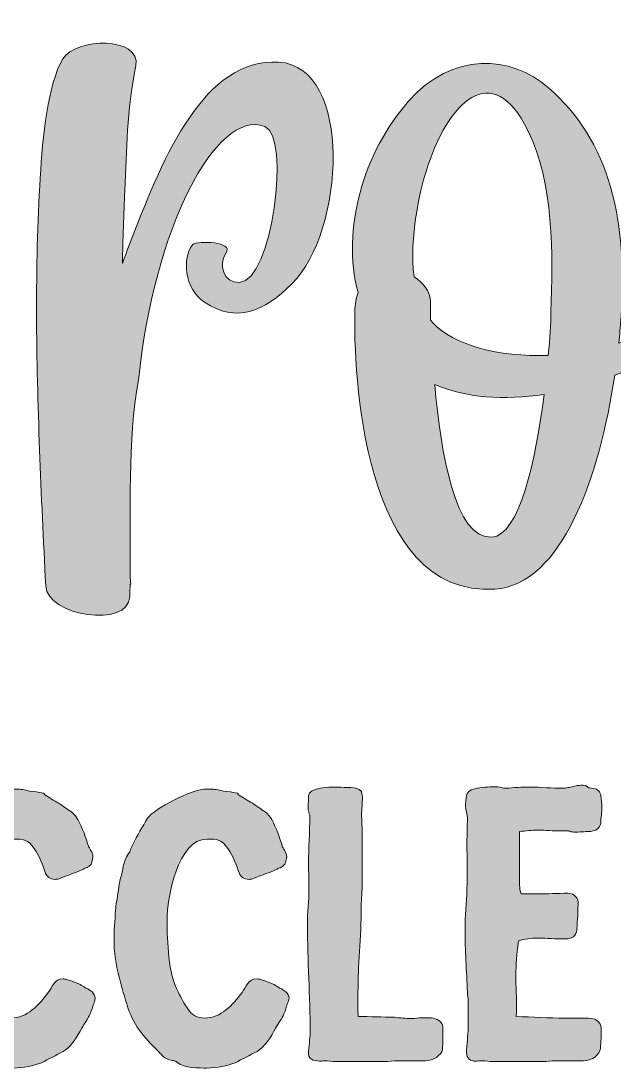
# Model space of a CAD drawing. Header units: inches. Extents: x 129 to 952, y -977 to -102.
# Drawn here: x 365 to 512.5, y -977.1 to -716.4 of the extents above; entities that cross this region are included whole.
import ezdxf

# ---------------------------------------------------------------- set-up
doc = ezdxf.new("R2010")
doc.units = ezdxf.units.IN
doc.header["$MEASUREMENT"] = 0
doc.layers.add('Layer 1', color=7, linetype='Continuous')

# ---------------------------------------------------------------- blocks, each defined once
blk = doc.blocks.new('block 2')
at = {"layer": 'Layer 1', "true_color": 0xffffff}
h = blk.add_hatch(color=7, dxfattribs=at)
h.dxf.hatch_style = 2
edge = h.paths.add_edge_path()
edge.add_spline(control_points=[(566.79, -795.34), (579.93, -800.25), (581.76, -830.08), (582.68, -840.82), (584.39, -861.05), (582.22, -893.05), (602.22, -897.51), (605.3, -898.19), (615.48, -899.11), (617.76, -896.25), (619.7, -893.96), (619.13, -891.11), (616.05, -889.97), (603.93, -885.05), (600.96, -862.99), (600.28, -851.68), (598.79, -824.6), (593.99, -787.91), (573.99, -784.48), (572.5, -784.25), (571.93, -784.37), (571.36, -784.48), (593.76, -732.71), (598.68, -735), (600.96, -733.28), (601.08, -733.4), (601.19, -733.4), (601.3, -733.51), (602.79, -735.34), (604.05, -739.46), (601.42, -745.63), (599.59, -749.97), (608.62, -751.46), (609.87, -746.77), (612.73, -737.74), (611.25, -731.46), (609.07, -729.28), (604.62, -724.83), (597.65, -724.26), (590.91, -727.8), (566.68, -742.2), (549.76, -807.91), (548.96, -810.08), (548.96, -798.31), (549.76, -770.08), (550.45, -758.31), (550.45, -758.2), (550.45, -757.4), (550.56, -756.14), (550.56, -756.14), (550.68, -756.14), (550.68, -756.14), (550.68, -755.91), (550.68, -755.68), (550.68, -755.57), (594.91, -685.17), (598.56, -621.86), (580.51, -611.57), (570.9, -606.09), (560.85, -613.63), (558.34, -616.15), (548.74, -625.4), (545.08, -641.97), (541.88, -654.43), (536.28, -677.06), (533.42, -700.49), (531.48, -723.91), (531.36, -724.6), (531.36, -725.28), (531.25, -726.08), (531.14, -728.03), (531.02, -730.08), (530.91, -732.03), (530.34, -738.66), (529.88, -745.17), (529.54, -751.68), (528.79, -764.22), (528.38, -776.74), (528.26, -789.25), (524.22, -792.49), (519.08, -794.91), (513.75, -796.6), (513.87, -795.57), (513.98, -794.54), (513.98, -793.63), (516.49, -765.4), (511.24, -746.2), (496.27, -733.06), (486.9, -724.83), (472.27, -724.03), (461.41, -736.37), (450.21, -749.17), (444.61, -768.25), (448.84, -784.03), (448.38, -785.28), (448.04, -786.88), (448.04, -788.71), (447.7, -803.23), (449.75, -860.02), (482.89, -857.85), (499.58, -856.82), (508.95, -829.85), (512.72, -804.6), (518.85, -802.2), (524.04, -799.43), (528.22, -796.13), (528.2, -817.92), (529.11, -839.68), (531.02, -861.39), (531.71, -868.94), (546.79, -868.25), (547.36, -861.51), (548.28, -855.91), (553.88, -832.59), (555.94, -826.08), (559.02, -816.48), (562.11, -807.8), (565.08, -799.91), (565.65, -798.2), (566.79, -795.68), (566.79, -795.34)], knot_values=[0, 0, 0, 0, 1, 1, 1, 2, 2, 2, 3, 3, 3, 4, 4, 4, 5, 5, 5, 6, 6, 6, 7, 7, 7, 8, 8, 8, 9, 9, 9, 10, 10, 10, 11, 11, 11, 12, 12, 12, 13, 13, 13, 14, 14, 14, 15, 15, 15, 16, 16, 16, 17, 17, 17, 18, 18, 18, 19, 19, 19, 20, 20, 20, 21, 21, 21, 22, 22, 22, 23, 23, 23, 24, 24, 24, 25, 25, 25, 26, 26, 26, 27, 27, 27, 28, 28, 28, 29, 29, 29, 30, 30, 30, 31, 31, 31, 32, 32, 32, 33, 33, 33, 34, 34, 34, 35, 35, 35, 36, 36, 36, 37, 37, 37, 38, 38, 38, 39, 39, 39, 40, 40, 40, 40], degree=3, periodic=1)
edge = h.paths.add_edge_path()
edge.add_spline(control_points=[(552.16, -730.77), (552.28, -729.17), (552.39, -727.57), (552.51, -725.86), (554.34, -700.94), (557.31, -675.8), (563.82, -652.14), (565.88, -644.6), (568.39, -637.17), (571.59, -629.97), (572.62, -627.69), (575.7, -620.6), (577.42, -620.37), (578.9, -620.15), (582.45, -629.86), (582.91, -632.6), (585.53, -647.92), (580.39, -665.86), (576.28, -680.49), (570.45, -701.51), (561.65, -720.83), (551.59, -739.69), (551.71, -736.71), (551.94, -733.74), (552.16, -730.77)], knot_values=[0, 0, 0, 0, 1, 1, 1, 2, 2, 2, 3, 3, 3, 4, 4, 4, 5, 5, 5, 6, 6, 6, 7, 7, 7, 8, 8, 8, 8], degree=3, periodic=1)
edge = h.paths.add_edge_path()
edge.add_spline(control_points=[(482.09, -844.94), (473.07, -845.51), (469.41, -824.14), (467.93, -806.88), (475.58, -810.31), (485.18, -810.88), (495.13, -809.4), (493.07, -825.97), (488.95, -844.48), (482.09, -844.94)], knot_values=[0, 0, 0, 0, 1, 1, 1, 2, 2, 2, 3, 3, 3, 3], degree=3, periodic=1)
edge = h.paths.add_edge_path()
edge.add_spline(control_points=[(496.84, -788.94), (496.84, -791.68), (496.61, -795.45), (496.15, -799.68), (483.69, -800.14), (472.5, -797.05), (467.47, -791.57), (467.24, -791.34), (467.13, -791.11), (466.9, -790.88), (466.9, -788.83), (466.9, -787.23), (466.9, -786.31), (466.78, -783.8), (465.18, -781.63), (462.78, -780.14), (461.53, -770.31), (464.27, -758.77), (465.75, -753.86), (471.24, -736.37), (482.21, -725.63), (491.12, -743.69), (497.64, -756.71), (497.3, -774.66), (496.84, -788.94)], knot_values=[0, 0, 0, 0, 1, 1, 1, 2, 2, 2, 3, 3, 3, 4, 4, 4, 5, 5, 5, 6, 6, 6, 7, 7, 7, 8, 8, 8, 8], degree=3, periodic=1)
h = blk.add_hatch(color=7, dxfattribs=at)
h.dxf.hatch_style = 2
edge = h.paths.add_edge_path()
edge.add_spline(control_points=[(429.06, -726.66), (410.55, -725.63), (400.49, -750.08), (392.72, -770.08), (391.8, -772.37), (391, -774.54), (390.21, -776.83), (390.32, -770.77), (390.55, -764.6), (390.78, -758.66), (391.35, -748.14), (391.23, -739.34), (393.52, -727.57), (395, -720.26), (378.55, -720.49), (375.35, -725.86), (371.69, -732.14), (370.32, -745.29), (369.75, -755.46), (369.06, -766.65), (368.83, -778.08), (368.83, -789.28), (368.95, -811.91), (369.98, -834.42), (371.12, -857.05), (371.46, -864.71), (391.8, -867.57), (392.03, -859.79), (392.03, -858.77), (392.15, -857.62), (392.15, -856.6), (392.15, -856.6), (392.26, -856.6), (392.26, -856.6), (392.26, -856.02), (392.15, -855.22), (392.15, -854.54), (392.26, -838.65), (391.46, -821.05), (394.2, -805.85), (397.98, -768.37), (413.4, -738.2), (425.63, -742.66), (432.15, -745.06), (427.46, -781.28), (419.35, -781.51), (415.23, -781.63), (414.09, -777.06), (415.92, -774.31), (418.09, -771.11), (408.95, -771.23), (407.69, -772.03), (405.06, -775.46), (405.52, -783), (410.66, -786.43), (418.43, -791.68), (425.4, -788.83), (432.37, -781.86), (445.52, -768.94), (447.69, -727.68), (429.06, -726.66)], knot_values=[0, 0, 0, 0, 1, 1, 1, 2, 2, 2, 3, 3, 3, 4, 4, 4, 5, 5, 5, 6, 6, 6, 7, 7, 7, 8, 8, 8, 9, 9, 9, 10, 10, 10, 11, 11, 11, 12, 12, 12, 13, 13, 13, 14, 14, 14, 15, 15, 15, 16, 16, 16, 17, 17, 17, 18, 18, 18, 19, 19, 19, 20, 20, 20, 20], degree=3, periodic=1)
h = blk.add_hatch(color=7, dxfattribs=at)
h.dxf.hatch_style = 2
edge = h.paths.add_edge_path()
edge.add_spline(control_points=[(467.15, -964.58), (466.38, -964.58), (465.52, -964.58), (464.76, -964.58), (463.89, -964.58), (462.94, -964.77), (462.17, -964.77), (460.74, -964.77), (459.3, -964.58), (457.87, -964.48), (454.9, -964.39), (451.93, -964.29), (448.87, -964.29), (448.87, -963.43), (448.78, -962.57), (448.78, -961.8), (448.78, -958.55), (448.87, -955.2), (448.97, -952.04), (449.07, -948.5), (449.45, -944.97), (449.54, -941.33), (449.64, -939.8), (449.54, -938.27), (449.64, -936.55), (449.64, -935.3), (449.83, -933.96), (449.83, -932.72), (449.83, -932.72), (449.83, -917.12), (449.83, -917.12), (449.83, -916.17), (449.73, -915.21), (449.73, -914.35), (449.73, -912.72), (449.92, -911.1), (449.92, -909.57), (449.92, -908.51), (449.54, -907.27), (447.06, -907.27), (445.91, -907.27), (444.85, -907.17), (443.71, -907.17), (443.32, -907.17), (441.89, -907.17), (440.55, -907.27), (439.88, -907.37), (439.12, -907.46), (438.54, -907.65), (437.11, -908.04), (436.53, -908.7), (436.53, -909.37), (436.53, -910.33), (436.44, -911.19), (436.44, -912.15), (436.44, -912.44), (436.44, -912.72), (436.44, -912.92), (436.53, -913.11), (436.63, -913.39), (436.63, -913.58), (436.72, -913.77), (436.72, -913.97), (436.82, -914.06), (436.82, -914.25), (436.82, -914.35), (436.82, -914.45), (436.82, -918.37), (436.53, -922.39), (436.53, -926.4), (436.53, -928.41), (436.63, -930.42), (436.63, -932.43), (436.63, -935.49), (436.24, -938.46), (436.24, -941.43), (436.24, -950.32), (436.92, -959.22), (436.92, -968.12), (436.92, -969.93), (436.53, -971.75), (436.53, -973.57), (436.53, -975.29), (438.54, -975.39), (439.78, -975.39), (440.07, -975.29), (440.26, -975.29), (440.45, -975.29), (441.41, -975.29), (442.37, -975.48), (443.23, -975.48), (443.23, -975.48), (455.48, -975.48), (455.48, -975.48), (456.53, -975.48), (457.68, -975.29), (458.63, -975.29), (458.63, -975.29), (465.62, -975.29), (465.62, -975.29), (467.43, -975.29), (469.64, -973.95), (469.83, -972.52), (470.02, -970.7), (469.92, -968.79), (469.92, -966.97), (469.92, -965.44), (468.29, -964.77), (467.15, -964.58)], knot_values=[0, 0, 0, 0, 1, 1, 1, 2, 2, 2, 3, 3, 3, 4, 4, 4, 5, 5, 5, 6, 6, 6, 7, 7, 7, 8, 8, 8, 9, 9, 9, 10, 10, 10, 11, 11, 11, 12, 12, 12, 13, 13, 13, 14, 14, 14, 15, 15, 15, 16, 16, 16, 17, 17, 17, 18, 18, 18, 19, 19, 19, 20, 20, 20, 21, 21, 21, 22, 22, 22, 23, 23, 23, 24, 24, 24, 25, 25, 25, 26, 26, 26, 27, 27, 27, 28, 28, 28, 29, 29, 29, 30, 30, 30, 31, 31, 31, 32, 32, 32, 33, 33, 33, 34, 34, 34, 35, 35, 35, 36, 36, 36, 36], degree=3, periodic=1)
h = blk.add_hatch(color=7, dxfattribs=at)
h.dxf.hatch_style = 2
edge = h.paths.add_edge_path()
edge.add_spline(control_points=[(489.05, -918.18), (490.58, -918.08), (492.11, -917.89), (493.74, -917.89), (495.56, -917.89), (497.38, -918.08), (499.19, -918.08), (499.86, -918.08), (500.63, -918.08), (501.3, -918.08), (501.39, -918.08), (501.49, -918.18), (501.49, -918.18), (501.59, -918.18), (501.68, -918.18), (501.87, -918.27), (502.06, -918.27), (502.26, -918.27), (502.54, -918.37), (503.88, -918.37), (505.32, -918.27), (506.66, -918.18), (508.67, -917.99), (509.24, -916.84), (509.24, -915.88), (509.24, -914.73), (509.53, -913.49), (509.53, -912.34), (509.53, -911.29), (509.34, -910.33), (509.24, -909.28), (509.14, -908.7), (508.95, -908.32), (508.76, -908.13), (508.09, -907.37), (506.94, -907.37), (506.46, -907.37), (506.18, -907.37), (506.18, -907.37), (505.99, -907.17), (505.99, -907.17), (505.51, -906.79), (505.51, -906.79), (505.51, -906.79), (504.84, -906.7), (504.84, -906.7), (504.74, -906.7), (504.17, -906.7), (503.4, -906.79), (503.02, -906.89), (502.54, -906.98), (502.06, -907.08), (501.59, -907.17), (501.2, -907.27), (500.73, -907.37), (500.25, -907.37), (499.96, -907.46), (499.86, -907.46), (497.09, -907.46), (494.31, -907.17), (491.64, -907.17), (489.63, -907.17), (487.52, -907.27), (485.61, -907.46), (485.42, -907.46), (485.32, -907.46), (485.13, -907.46), (484.65, -907.27), (483.98, -907.08), (482.93, -907.08), (481.4, -907.08), (479.39, -907.27), (477.95, -907.56), (477.67, -907.65), (476.33, -907.84), (475.94, -908.9), (475.85, -908.99), (475.85, -909.28), (475.75, -909.66), (475.75, -909.85), (475.75, -910.14), (475.66, -910.43), (475.66, -911), (475.56, -911.67), (475.56, -911.86), (475.56, -912.92), (476.04, -913.87), (476.04, -914.92), (476.04, -916.93), (475.94, -919.04), (475.94, -921.05), (475.94, -924.87), (476.04, -928.89), (475.94, -932.72), (475.85, -935.97), (475.47, -939.22), (475.47, -942.57), (475.47, -947.84), (475.85, -953), (476.04, -958.26), (476.04, -959.03), (476.23, -959.7), (476.23, -960.46), (476.23, -962.66), (476.23, -964.77), (476.23, -966.97), (476.23, -969.08), (475.85, -971.18), (475.85, -973.38), (475.85, -974.72), (476.81, -975.39), (478.15, -975.39), (478.62, -975.39), (479.1, -975.29), (479.68, -975.29), (480.63, -975.29), (481.59, -975.48), (482.45, -975.48), (482.45, -975.48), (494.89, -975.48), (494.89, -975.48), (495.94, -975.48), (496.9, -975.29), (497.95, -975.29), (500.25, -975.29), (502.64, -975.29), (504.93, -975.29), (507.23, -975.29), (508.95, -973.67), (509.14, -972.23), (509.34, -970.7), (509.34, -968.88), (509.34, -967.26), (509.34, -966.3), (508.67, -964.67), (506.18, -964.67), (506.18, -964.67), (500.34, -964.67), (500.34, -964.67), (496.32, -964.67), (492.21, -964.39), (488.19, -964.29), (488.19, -963.81), (488.29, -963.14), (488.29, -962.57), (488.29, -959.7), (488.1, -956.92), (488.1, -954.05), (488.1, -951.37), (488.38, -948.7), (488.67, -946.02), (488.67, -945.73), (488.77, -945.54), (488.86, -945.44), (490.2, -944.97), (491.83, -944.77), (493.65, -944.77), (495.85, -944.77), (497.95, -944.97), (500.15, -944.97), (503.12, -944.97), (503.21, -943.34), (503.31, -942.48), (503.4, -940.18), (503.6, -937.98), (503.6, -935.68), (503.6, -935.11), (502.83, -933.58), (501.01, -933.58), (498.43, -933.58), (496.04, -933.77), (493.45, -933.77), (493.45, -933.77), (489.44, -933.77), (489.44, -933.77), (489.15, -933.1), (489.05, -932.24), (489.05, -931.57), (489.05, -931.57), (489.05, -918.37), (489.05, -918.37), (489.05, -918.27), (489.05, -918.18), (489.05, -918.18)], knot_values=[0, 0, 0, 0, 1, 1, 1, 2, 2, 2, 3, 3, 3, 4, 4, 4, 5, 5, 5, 6, 6, 6, 7, 7, 7, 8, 8, 8, 9, 9, 9, 10, 10, 10, 11, 11, 11, 12, 12, 12, 13, 13, 13, 14, 14, 14, 15, 15, 15, 16, 16, 16, 17, 17, 17, 18, 18, 18, 19, 19, 19, 20, 20, 20, 21, 21, 21, 22, 22, 22, 23, 23, 23, 24, 24, 24, 25, 25, 25, 26, 26, 26, 27, 27, 27, 28, 28, 28, 29, 29, 29, 30, 30, 30, 31, 31, 31, 32, 32, 32, 33, 33, 33, 34, 34, 34, 35, 35, 35, 36, 36, 36, 37, 37, 37, 38, 38, 38, 39, 39, 39, 40, 40, 40, 41, 41, 41, 42, 42, 42, 43, 43, 43, 44, 44, 44, 45, 45, 45, 46, 46, 46, 47, 47, 47, 48, 48, 48, 49, 49, 49, 50, 50, 50, 51, 51, 51, 52, 52, 52, 53, 53, 53, 54, 54, 54, 55, 55, 55, 56, 56, 56, 57, 57, 57, 58, 58, 58, 59, 59, 59, 60, 60, 60, 61, 61, 61, 61], degree=3, periodic=1)
h = blk.add_hatch(color=7, dxfattribs=at)
h.dxf.hatch_style = 2
edge = h.paths.add_edge_path()
edge.add_spline(control_points=[(381.62, -957.4), (381.24, -957.31), (380.95, -957.12), (380.66, -956.92), (380.28, -956.73), (379.9, -956.35), (379.33, -956.16), (379.23, -956.06), (378.46, -955.78), (377.7, -955.49), (377.32, -955.39), (376.93, -955.2), (376.65, -955.11), (375.98, -954.92), (375.59, -954.92), (375.5, -954.92), (374.35, -954.92), (373.68, -955.39), (373.11, -956.16), (372.63, -956.83), (372.25, -957.59), (371.77, -958.26), (369.37, -961.42), (366.6, -964.67), (362.39, -964.67), (360.57, -964.67), (359.33, -964), (358.28, -962.38), (357.32, -961.04), (356.55, -959.6), (355.89, -958.17), (353.4, -953.67), (353.11, -945.54), (353.11, -940.28), (353.11, -934.73), (355.69, -920.09), (363.06, -920.09), (365.64, -920.09), (366.7, -920.19), (368.23, -922.48), (369.57, -924.3), (370.43, -926.6), (371.1, -928.7), (371.38, -929.28), (372.15, -930.13), (373.49, -930.13), (373.49, -930.13), (373.97, -930.13), (374.64, -929.94), (374.83, -929.85), (375.12, -929.75), (375.4, -929.56), (375.98, -929.37), (376.84, -929.08), (377.7, -928.7), (378.56, -928.41), (379.42, -928.03), (380.09, -927.74), (380.38, -927.65), (380.66, -927.46), (380.85, -927.36), (381.24, -927.27), (381.43, -927.17), (381.53, -927.07), (382, -926.88), (382.29, -926.5), (382.39, -926.31), (382.58, -926.02), (382.58, -925.83), (382.67, -925.54), (382.77, -925.16), (382.86, -924.68), (382.86, -924.59), (382.86, -923.82), (382.58, -923.25), (382.29, -922.86), (382.2, -922.67), (382.1, -922.48), (382, -922.29), (381.91, -922.2), (381.91, -922.2), (381.81, -922.1), (381.14, -919.71), (380.28, -917.41), (379.13, -915.21), (378.75, -914.64), (378.18, -913.87), (377.51, -913.3), (376.45, -912.63), (375.4, -911.86), (374.25, -911.1), (373.2, -910.52), (371.96, -909.76), (370.9, -909.09), (370.9, -909.09), (370.62, -908.7), (370.62, -908.7), (370.62, -908.7), (370.05, -908.61), (370.05, -908.61), (369.57, -908.51), (368.32, -908.23), (367.08, -908.13), (366.41, -908.04), (365.93, -907.84), (365.36, -907.75), (365.07, -907.75), (364.88, -907.75), (364.69, -907.65), (364.3, -907.65), (364.11, -907.65), (363.92, -907.65), (363.92, -907.65), (362.97, -907.65), (362.97, -907.65), (359.23, -907.65), (349.86, -912.53), (348.23, -914.92), (346.99, -917.03), (345.65, -919.23), (344.6, -921.43), (344.41, -921.91), (344.21, -922.2), (344.02, -922.67), (343.93, -923.15), (343.73, -923.44), (343.54, -923.73), (342.78, -924.78), (342.4, -925.93), (342.2, -926.88), (342.01, -927.84), (341.92, -928.89), (341.53, -929.85), (340.96, -931.76), (340.96, -933.87), (340.48, -935.78), (340.39, -936.36), (340.39, -937.12), (340.29, -937.79), (340.1, -940.37), (339.91, -942.96), (339.91, -945.54), (339.91, -950.8), (341.53, -956.16), (343.06, -961.13), (344.69, -966.49), (346.99, -968.98), (351.1, -973.19), (351.29, -973.38), (351.39, -973.48), (351.58, -973.57), (351.77, -973.76), (351.87, -973.95), (352.15, -974.24), (352.63, -974.62), (353.4, -975.01), (354.45, -975.2), (354.74, -975.29), (355.02, -975.39), (355.21, -975.39), (355.41, -975.48), (355.5, -975.68), (355.79, -975.77), (357.13, -977.11), (361.24, -977.11), (362.97, -977.11), (365.74, -977.11), (367.94, -976.54), (370.05, -975.77), (371.86, -974.91), (373.68, -973.86), (375.5, -973), (377.41, -971.94), (379.13, -969.08), (380.09, -967.16), (380.76, -966.01), (381.62, -964.86), (382.2, -963.62), (382.58, -962.76), (382.77, -961.9), (383.06, -961.04), (383.15, -960.94), (383.25, -960.75), (383.25, -960.56), (383.34, -960.27), (383.44, -959.99), (383.44, -959.7), (383.44, -959.12), (383.06, -958.55), (382.67, -958.17), (382.39, -957.88), (382, -957.69), (381.62, -957.4)], knot_values=[0, 0, 0, 0, 1, 1, 1, 2, 2, 2, 3, 3, 3, 4, 4, 4, 5, 5, 5, 6, 6, 6, 7, 7, 7, 8, 8, 8, 9, 9, 9, 10, 10, 10, 11, 11, 11, 12, 12, 12, 13, 13, 13, 14, 14, 14, 15, 15, 15, 16, 16, 16, 17, 17, 17, 18, 18, 18, 19, 19, 19, 20, 20, 20, 21, 21, 21, 22, 22, 22, 23, 23, 23, 24, 24, 24, 25, 25, 25, 26, 26, 26, 27, 27, 27, 28, 28, 28, 29, 29, 29, 30, 30, 30, 31, 31, 31, 32, 32, 32, 33, 33, 33, 34, 34, 34, 35, 35, 35, 36, 36, 36, 37, 37, 37, 38, 38, 38, 39, 39, 39, 40, 40, 40, 41, 41, 41, 42, 42, 42, 43, 43, 43, 44, 44, 44, 45, 45, 45, 46, 46, 46, 47, 47, 47, 48, 48, 48, 49, 49, 49, 50, 50, 50, 51, 51, 51, 52, 52, 52, 53, 53, 53, 54, 54, 54, 55, 55, 55, 56, 56, 56, 57, 57, 57, 58, 58, 58, 59, 59, 59, 60, 60, 60, 61, 61, 61, 62, 62, 62, 63, 63, 63, 64, 64, 64, 64], degree=3, periodic=1)
h = blk.add_hatch(color=7, dxfattribs=at)
h.dxf.hatch_style = 2
edge = h.paths.add_edge_path()
edge.add_spline(control_points=[(429.84, -957.4), (429.46, -957.31), (429.17, -957.12), (428.88, -956.92), (428.5, -956.73), (428.11, -956.35), (427.54, -956.16), (427.45, -956.06), (426.68, -955.78), (425.91, -955.49), (425.53, -955.39), (425.15, -955.2), (424.86, -955.11), (424.19, -954.92), (423.81, -954.92), (423.71, -954.92), (422.57, -954.92), (421.9, -955.39), (421.32, -956.16), (420.84, -956.83), (420.46, -957.59), (419.98, -958.26), (417.59, -961.42), (414.82, -964.67), (410.61, -964.67), (408.79, -964.67), (407.55, -964), (406.49, -962.38), (405.54, -961.04), (404.77, -959.6), (404.1, -958.17), (401.61, -953.67), (401.33, -945.54), (401.33, -940.28), (401.33, -934.73), (403.91, -920.09), (411.28, -920.09), (413.86, -920.09), (414.91, -920.19), (416.44, -922.48), (417.78, -924.3), (418.64, -926.6), (419.31, -928.7), (419.6, -929.28), (420.37, -930.13), (421.71, -930.13), (421.71, -930.13), (422.18, -930.13), (422.85, -929.94), (423.04, -929.85), (423.33, -929.75), (423.62, -929.56), (424.19, -929.37), (425.05, -929.08), (425.91, -928.7), (426.78, -928.41), (427.64, -928.03), (428.31, -927.74), (428.59, -927.65), (428.88, -927.46), (429.07, -927.36), (429.46, -927.27), (429.65, -927.17), (429.74, -927.07), (430.22, -926.88), (430.51, -926.5), (430.6, -926.31), (430.79, -926.02), (430.79, -925.83), (430.89, -925.54), (430.99, -925.16), (431.08, -924.68), (431.08, -924.59), (431.08, -923.82), (430.79, -923.25), (430.51, -922.86), (430.41, -922.67), (430.31, -922.48), (430.22, -922.29), (430.12, -922.2), (430.12, -922.2), (430.03, -922.1), (429.36, -919.71), (428.5, -917.41), (427.35, -915.21), (426.97, -914.64), (426.39, -913.87), (425.72, -913.3), (424.67, -912.63), (423.62, -911.86), (422.47, -911.1), (421.42, -910.52), (420.17, -909.76), (419.12, -909.09), (419.12, -909.09), (418.83, -908.7), (418.83, -908.7), (418.83, -908.7), (418.26, -908.61), (418.26, -908.61), (417.78, -908.51), (416.54, -908.23), (415.3, -908.13), (414.63, -908.04), (414.15, -907.84), (413.57, -907.75), (413.29, -907.75), (413.1, -907.75), (412.9, -907.65), (412.52, -907.65), (412.33, -907.65), (412.14, -907.65), (412.14, -907.65), (411.18, -907.65), (411.18, -907.65), (407.45, -907.65), (398.07, -912.53), (396.45, -914.92), (395.2, -917.03), (393.86, -919.23), (392.81, -921.43), (392.62, -921.91), (392.43, -922.2), (392.24, -922.67), (392.14, -923.15), (391.95, -923.44), (391.76, -923.73), (390.99, -924.78), (390.61, -925.93), (390.42, -926.88), (390.23, -927.84), (390.13, -928.89), (389.75, -929.85), (389.18, -931.76), (389.18, -933.87), (388.7, -935.78), (388.6, -936.36), (388.6, -937.12), (388.51, -937.79), (388.31, -940.37), (388.12, -942.96), (388.12, -945.54), (388.12, -950.8), (389.75, -956.16), (391.28, -961.13), (392.91, -966.49), (395.2, -968.98), (399.32, -973.19), (399.51, -973.38), (399.6, -973.48), (399.8, -973.57), (399.99, -973.76), (400.08, -973.95), (400.37, -974.24), (400.85, -974.62), (401.61, -975.01), (402.67, -975.2), (402.95, -975.29), (403.24, -975.39), (403.43, -975.39), (403.62, -975.48), (403.72, -975.68), (404.01, -975.77), (405.35, -977.11), (409.46, -977.11), (411.18, -977.11), (413.95, -977.11), (416.16, -976.54), (418.26, -975.77), (420.08, -974.91), (421.9, -973.86), (423.71, -973), (425.63, -971.94), (427.35, -969.08), (428.31, -967.16), (428.98, -966.01), (429.84, -964.86), (430.41, -963.62), (430.79, -962.76), (430.99, -961.9), (431.27, -961.04), (431.37, -960.94), (431.46, -960.75), (431.46, -960.56), (431.56, -960.27), (431.66, -959.99), (431.66, -959.7), (431.66, -959.12), (431.27, -958.55), (430.89, -958.17), (430.6, -957.88), (430.22, -957.69), (429.84, -957.4)], knot_values=[0, 0, 0, 0, 1, 1, 1, 2, 2, 2, 3, 3, 3, 4, 4, 4, 5, 5, 5, 6, 6, 6, 7, 7, 7, 8, 8, 8, 9, 9, 9, 10, 10, 10, 11, 11, 11, 12, 12, 12, 13, 13, 13, 14, 14, 14, 15, 15, 15, 16, 16, 16, 17, 17, 17, 18, 18, 18, 19, 19, 19, 20, 20, 20, 21, 21, 21, 22, 22, 22, 23, 23, 23, 24, 24, 24, 25, 25, 25, 26, 26, 26, 27, 27, 27, 28, 28, 28, 29, 29, 29, 30, 30, 30, 31, 31, 31, 32, 32, 32, 33, 33, 33, 34, 34, 34, 35, 35, 35, 36, 36, 36, 37, 37, 37, 38, 38, 38, 39, 39, 39, 40, 40, 40, 41, 41, 41, 42, 42, 42, 43, 43, 43, 44, 44, 44, 45, 45, 45, 46, 46, 46, 47, 47, 47, 48, 48, 48, 49, 49, 49, 50, 50, 50, 51, 51, 51, 52, 52, 52, 53, 53, 53, 54, 54, 54, 55, 55, 55, 56, 56, 56, 57, 57, 57, 58, 58, 58, 59, 59, 59, 60, 60, 60, 61, 61, 61, 62, 62, 62, 63, 63, 63, 64, 64, 64, 64], degree=3, periodic=1)
at = {"layer": 'Layer 1', "lineweight": 0}
for points, knots in [([(566.79, -795.34), (579.93, -800.25), (581.76, -830.08), (582.68, -840.82), (584.39, -861.05), (582.22, -893.05), (602.22, -897.51), (605.3, -898.19), (615.48, -899.11), (617.76, -896.25), (619.7, -893.96), (619.13, -891.11), (616.05, -889.97), (603.93, -885.05), (600.96, -862.99), (600.28, -851.68), (598.79, -824.6), (593.99, -787.91), (573.99, -784.48), (572.5, -784.25), (571.93, -784.37), (571.36, -784.48), (593.76, -732.71), (598.68, -735), (600.96, -733.28), (601.08, -733.4), (601.19, -733.4), (601.3, -733.51), (602.79, -735.34), (604.05, -739.46), (601.42, -745.63), (599.59, -749.97), (608.62, -751.46), (609.87, -746.77), (612.73, -737.74), (611.25, -731.46), (609.07, -729.28), (604.62, -724.83), (597.65, -724.26), (590.91, -727.8), (566.68, -742.2), (549.76, -807.91), (548.96, -810.08), (548.96, -798.31), (549.76, -770.08), (550.45, -758.31), (550.45, -758.2), (550.45, -757.4), (550.56, -756.14), (550.56, -756.14), (550.68, -756.14), (550.68, -756.14), (550.68, -755.91), (550.68, -755.68), (550.68, -755.57), (594.91, -685.17), (598.56, -621.86), (580.51, -611.57), (570.9, -606.09), (560.85, -613.63), (558.34, -616.15), (548.74, -625.4), (545.08, -641.97), (541.88, -654.43), (536.28, -677.06), (533.42, -700.49), (531.48, -723.91), (531.36, -724.6), (531.36, -725.28), (531.25, -726.08), (531.14, -728.03), (531.02, -730.08), (530.91, -732.03), (530.34, -738.66), (529.88, -745.17), (529.54, -751.68), (528.79, -764.22), (528.38, -776.74), (528.26, -789.25), (524.22, -792.49), (519.08, -794.91), (513.75, -796.6), (513.87, -795.57), (513.98, -794.54), (513.98, -793.63), (516.49, -765.4), (511.24, -746.2), (496.27, -733.06), (486.9, -724.83), (472.27, -724.03), (461.41, -736.37), (450.21, -749.17), (444.61, -768.25), (448.84, -784.03), (448.38, -785.28), (448.04, -786.88), (448.04, -788.71), (447.7, -803.23), (449.75, -860.02), (482.89, -857.85), (499.58, -856.82), (508.95, -829.85), (512.72, -804.6), (518.85, -802.2), (524.04, -799.43), (528.22, -796.13), (528.2, -817.92), (529.11, -839.68), (531.02, -861.39), (531.71, -868.94), (546.79, -868.25), (547.36, -861.51), (548.28, -855.91), (553.88, -832.59), (555.94, -826.08), (559.02, -816.48), (562.11, -807.8), (565.08, -799.91), (565.65, -798.2), (566.79, -795.68), (566.79, -795.34)], [0, 0, 0, 0, 1, 1, 1, 2, 2, 2, 3, 3, 3, 4, 4, 4, 5, 5, 5, 6, 6, 6, 7, 7, 7, 8, 8, 8, 9, 9, 9, 10, 10, 10, 11, 11, 11, 12, 12, 12, 13, 13, 13, 14, 14, 14, 15, 15, 15, 16, 16, 16, 17, 17, 17, 18, 18, 18, 19, 19, 19, 20, 20, 20, 21, 21, 21, 22, 22, 22, 23, 23, 23, 24, 24, 24, 25, 25, 25, 26, 26, 26, 27, 27, 27, 28, 28, 28, 29, 29, 29, 30, 30, 30, 31, 31, 31, 32, 32, 32, 33, 33, 33, 34, 34, 34, 35, 35, 35, 36, 36, 36, 37, 37, 37, 38, 38, 38, 39, 39, 39, 40, 40, 40, 40]), ([(429.06, -726.66), (410.55, -725.63), (400.49, -750.08), (392.72, -770.08), (391.8, -772.37), (391, -774.54), (390.21, -776.83), (390.32, -770.77), (390.55, -764.6), (390.78, -758.66), (391.35, -748.14), (391.23, -739.34), (393.52, -727.57), (395, -720.26), (378.55, -720.49), (375.35, -725.86), (371.69, -732.14), (370.32, -745.29), (369.75, -755.46), (369.06, -766.65), (368.83, -778.08), (368.83, -789.28), (368.95, -811.91), (369.98, -834.42), (371.12, -857.05), (371.46, -864.71), (391.8, -867.57), (392.03, -859.79), (392.03, -858.77), (392.15, -857.62), (392.15, -856.6), (392.15, -856.6), (392.26, -856.6), (392.26, -856.6), (392.26, -856.02), (392.15, -855.22), (392.15, -854.54), (392.26, -838.65), (391.46, -821.05), (394.2, -805.85), (397.98, -768.37), (413.4, -738.2), (425.63, -742.66), (432.15, -745.06), (427.46, -781.28), (419.35, -781.51), (415.23, -781.63), (414.09, -777.06), (415.92, -774.31), (418.09, -771.11), (408.95, -771.23), (407.69, -772.03), (405.06, -775.46), (405.52, -783), (410.66, -786.43), (418.43, -791.68), (425.4, -788.83), (432.37, -781.86), (445.52, -768.94), (447.69, -727.68), (429.06, -726.66)], [0, 0, 0, 0, 1, 1, 1, 2, 2, 2, 3, 3, 3, 4, 4, 4, 5, 5, 5, 6, 6, 6, 7, 7, 7, 8, 8, 8, 9, 9, 9, 10, 10, 10, 11, 11, 11, 12, 12, 12, 13, 13, 13, 14, 14, 14, 15, 15, 15, 16, 16, 16, 17, 17, 17, 18, 18, 18, 19, 19, 19, 20, 20, 20, 20]), ([(496.84, -788.94), (496.84, -791.68), (496.61, -795.45), (496.15, -799.68), (483.69, -800.14), (472.5, -797.05), (467.47, -791.57), (467.24, -791.34), (467.13, -791.11), (466.9, -790.88), (466.9, -788.83), (466.9, -787.23), (466.9, -786.31), (466.78, -783.8), (465.18, -781.63), (462.78, -780.14), (461.53, -770.31), (464.27, -758.77), (465.75, -753.86), (471.24, -736.37), (482.21, -725.63), (491.12, -743.69), (497.64, -756.71), (497.3, -774.66), (496.84, -788.94)], [0, 0, 0, 0, 1, 1, 1, 2, 2, 2, 3, 3, 3, 4, 4, 4, 5, 5, 5, 6, 6, 6, 7, 7, 7, 8, 8, 8, 8]), ([(482.09, -844.94), (473.07, -845.51), (469.41, -824.14), (467.93, -806.88), (475.58, -810.31), (485.18, -810.88), (495.13, -809.4), (493.07, -825.97), (488.95, -844.48), (482.09, -844.94)], [0, 0, 0, 0, 1, 1, 1, 2, 2, 2, 3, 3, 3, 3]), ([(467.15, -964.58), (466.38, -964.58), (465.52, -964.58), (464.76, -964.58), (463.89, -964.58), (462.94, -964.77), (462.17, -964.77), (460.74, -964.77), (459.3, -964.58), (457.87, -964.48), (454.9, -964.39), (451.93, -964.29), (448.87, -964.29), (448.87, -963.43), (448.78, -962.57), (448.78, -961.8), (448.78, -958.55), (448.87, -955.2), (448.97, -952.04), (449.07, -948.5), (449.45, -944.97), (449.54, -941.33), (449.64, -939.8), (449.54, -938.27), (449.64, -936.55), (449.64, -935.3), (449.83, -933.96), (449.83, -932.72), (449.83, -932.72), (449.83, -917.12), (449.83, -917.12), (449.83, -916.17), (449.73, -915.21), (449.73, -914.35), (449.73, -912.72), (449.92, -911.1), (449.92, -909.57), (449.92, -908.51), (449.54, -907.27), (447.06, -907.27), (445.91, -907.27), (444.85, -907.17), (443.71, -907.17), (443.32, -907.17), (441.89, -907.17), (440.55, -907.27), (439.88, -907.37), (439.12, -907.46), (438.54, -907.65), (437.11, -908.04), (436.53, -908.7), (436.53, -909.37), (436.53, -910.33), (436.44, -911.19), (436.44, -912.15), (436.44, -912.44), (436.44, -912.72), (436.44, -912.92), (436.53, -913.11), (436.63, -913.39), (436.63, -913.58), (436.72, -913.77), (436.72, -913.97), (436.82, -914.06), (436.82, -914.25), (436.82, -914.35), (436.82, -914.45), (436.82, -918.37), (436.53, -922.39), (436.53, -926.4), (436.53, -928.41), (436.63, -930.42), (436.63, -932.43), (436.63, -935.49), (436.24, -938.46), (436.24, -941.43), (436.24, -950.32), (436.92, -959.22), (436.92, -968.12), (436.92, -969.93), (436.53, -971.75), (436.53, -973.57), (436.53, -975.29), (438.54, -975.39), (439.78, -975.39), (440.07, -975.29), (440.26, -975.29), (440.45, -975.29), (441.41, -975.29), (442.37, -975.48), (443.23, -975.48), (443.23, -975.48), (455.48, -975.48), (455.48, -975.48), (456.53, -975.48), (457.68, -975.29), (458.63, -975.29), (458.63, -975.29), (465.62, -975.29), (465.62, -975.29), (467.43, -975.29), (469.64, -973.95), (469.83, -972.52), (470.02, -970.7), (469.92, -968.79), (469.92, -966.97), (469.92, -965.44), (468.29, -964.77), (467.15, -964.58)], [0, 0, 0, 0, 1, 1, 1, 2, 2, 2, 3, 3, 3, 4, 4, 4, 5, 5, 5, 6, 6, 6, 7, 7, 7, 8, 8, 8, 9, 9, 9, 10, 10, 10, 11, 11, 11, 12, 12, 12, 13, 13, 13, 14, 14, 14, 15, 15, 15, 16, 16, 16, 17, 17, 17, 18, 18, 18, 19, 19, 19, 20, 20, 20, 21, 21, 21, 22, 22, 22, 23, 23, 23, 24, 24, 24, 25, 25, 25, 26, 26, 26, 27, 27, 27, 28, 28, 28, 29, 29, 29, 30, 30, 30, 31, 31, 31, 32, 32, 32, 33, 33, 33, 34, 34, 34, 35, 35, 35, 36, 36, 36, 36]), ([(489.05, -918.18), (490.58, -918.08), (492.11, -917.89), (493.74, -917.89), (495.56, -917.89), (497.38, -918.08), (499.19, -918.08), (499.86, -918.08), (500.63, -918.08), (501.3, -918.08), (501.39, -918.08), (501.49, -918.18), (501.49, -918.18), (501.59, -918.18), (501.68, -918.18), (501.87, -918.27), (502.06, -918.27), (502.26, -918.27), (502.54, -918.37), (503.88, -918.37), (505.32, -918.27), (506.66, -918.18), (508.67, -917.99), (509.24, -916.84), (509.24, -915.88), (509.24, -914.73), (509.53, -913.49), (509.53, -912.34), (509.53, -911.29), (509.34, -910.33), (509.24, -909.28), (509.14, -908.7), (508.95, -908.32), (508.76, -908.13), (508.09, -907.37), (506.94, -907.37), (506.46, -907.37), (506.18, -907.37), (506.18, -907.37), (505.99, -907.17), (505.99, -907.17), (505.51, -906.79), (505.51, -906.79), (505.51, -906.79), (504.84, -906.7), (504.84, -906.7), (504.74, -906.7), (504.17, -906.7), (503.4, -906.79), (503.02, -906.89), (502.54, -906.98), (502.06, -907.08), (501.59, -907.17), (501.2, -907.27), (500.73, -907.37), (500.25, -907.37), (499.96, -907.46), (499.86, -907.46), (497.09, -907.46), (494.31, -907.17), (491.64, -907.17), (489.63, -907.17), (487.52, -907.27), (485.61, -907.46), (485.42, -907.46), (485.32, -907.46), (485.13, -907.46), (484.65, -907.27), (483.98, -907.08), (482.93, -907.08), (481.4, -907.08), (479.39, -907.27), (477.95, -907.56), (477.67, -907.65), (476.33, -907.84), (475.94, -908.9), (475.85, -908.99), (475.85, -909.28), (475.75, -909.66), (475.75, -909.85), (475.75, -910.14), (475.66, -910.43), (475.66, -911), (475.56, -911.67), (475.56, -911.86), (475.56, -912.92), (476.04, -913.87), (476.04, -914.92), (476.04, -916.93), (475.94, -919.04), (475.94, -921.05), (475.94, -924.87), (476.04, -928.89), (475.94, -932.72), (475.85, -935.97), (475.47, -939.22), (475.47, -942.57), (475.47, -947.84), (475.85, -953), (476.04, -958.26), (476.04, -959.03), (476.23, -959.7), (476.23, -960.46), (476.23, -962.66), (476.23, -964.77), (476.23, -966.97), (476.23, -969.08), (475.85, -971.18), (475.85, -973.38), (475.85, -974.72), (476.81, -975.39), (478.15, -975.39), (478.62, -975.39), (479.1, -975.29), (479.68, -975.29), (480.63, -975.29), (481.59, -975.48), (482.45, -975.48), (482.45, -975.48), (494.89, -975.48), (494.89, -975.48), (495.94, -975.48), (496.9, -975.29), (497.95, -975.29), (500.25, -975.29), (502.64, -975.29), (504.93, -975.29), (507.23, -975.29), (508.95, -973.67), (509.14, -972.23), (509.34, -970.7), (509.34, -968.88), (509.34, -967.26), (509.34, -966.3), (508.67, -964.67), (506.18, -964.67), (506.18, -964.67), (500.34, -964.67), (500.34, -964.67), (496.32, -964.67), (492.21, -964.39), (488.19, -964.29), (488.19, -963.81), (488.29, -963.14), (488.29, -962.57), (488.29, -959.7), (488.1, -956.92), (488.1, -954.05), (488.1, -951.37), (488.38, -948.7), (488.67, -946.02), (488.67, -945.73), (488.77, -945.54), (488.86, -945.44), (490.2, -944.97), (491.83, -944.77), (493.65, -944.77), (495.85, -944.77), (497.95, -944.97), (500.15, -944.97), (503.12, -944.97), (503.21, -943.34), (503.31, -942.48), (503.4, -940.18), (503.6, -937.98), (503.6, -935.68), (503.6, -935.11), (502.83, -933.58), (501.01, -933.58), (498.43, -933.58), (496.04, -933.77), (493.45, -933.77), (493.45, -933.77), (489.44, -933.77), (489.44, -933.77), (489.15, -933.1), (489.05, -932.24), (489.05, -931.57), (489.05, -931.57), (489.05, -918.37), (489.05, -918.37), (489.05, -918.27), (489.05, -918.18), (489.05, -918.18)], [0, 0, 0, 0, 1, 1, 1, 2, 2, 2, 3, 3, 3, 4, 4, 4, 5, 5, 5, 6, 6, 6, 7, 7, 7, 8, 8, 8, 9, 9, 9, 10, 10, 10, 11, 11, 11, 12, 12, 12, 13, 13, 13, 14, 14, 14, 15, 15, 15, 16, 16, 16, 17, 17, 17, 18, 18, 18, 19, 19, 19, 20, 20, 20, 21, 21, 21, 22, 22, 22, 23, 23, 23, 24, 24, 24, 25, 25, 25, 26, 26, 26, 27, 27, 27, 28, 28, 28, 29, 29, 29, 30, 30, 30, 31, 31, 31, 32, 32, 32, 33, 33, 33, 34, 34, 34, 35, 35, 35, 36, 36, 36, 37, 37, 37, 38, 38, 38, 39, 39, 39, 40, 40, 40, 41, 41, 41, 42, 42, 42, 43, 43, 43, 44, 44, 44, 45, 45, 45, 46, 46, 46, 47, 47, 47, 48, 48, 48, 49, 49, 49, 50, 50, 50, 51, 51, 51, 52, 52, 52, 53, 53, 53, 54, 54, 54, 55, 55, 55, 56, 56, 56, 57, 57, 57, 58, 58, 58, 59, 59, 59, 60, 60, 60, 61, 61, 61, 61]), ([(381.62, -957.4), (381.24, -957.31), (380.95, -957.12), (380.66, -956.92), (380.28, -956.73), (379.9, -956.35), (379.33, -956.16), (379.23, -956.06), (378.46, -955.78), (377.7, -955.49), (377.32, -955.39), (376.93, -955.2), (376.65, -955.11), (375.98, -954.92), (375.59, -954.92), (375.5, -954.92), (374.35, -954.92), (373.68, -955.39), (373.11, -956.16), (372.63, -956.83), (372.25, -957.59), (371.77, -958.26), (369.37, -961.42), (366.6, -964.67), (362.39, -964.67), (360.57, -964.67), (359.33, -964), (358.28, -962.38), (357.32, -961.04), (356.55, -959.6), (355.89, -958.17), (353.4, -953.67), (353.11, -945.54), (353.11, -940.28), (353.11, -934.73), (355.69, -920.09), (363.06, -920.09), (365.64, -920.09), (366.7, -920.19), (368.23, -922.48), (369.57, -924.3), (370.43, -926.6), (371.1, -928.7), (371.38, -929.28), (372.15, -930.13), (373.49, -930.13), (373.49, -930.13), (373.97, -930.13), (374.64, -929.94), (374.83, -929.85), (375.12, -929.75), (375.4, -929.56), (375.98, -929.37), (376.84, -929.08), (377.7, -928.7), (378.56, -928.41), (379.42, -928.03), (380.09, -927.74), (380.38, -927.65), (380.66, -927.46), (380.85, -927.36), (381.24, -927.27), (381.43, -927.17), (381.53, -927.07), (382, -926.88), (382.29, -926.5), (382.39, -926.31), (382.58, -926.02), (382.58, -925.83), (382.67, -925.54), (382.77, -925.16), (382.86, -924.68), (382.86, -924.59), (382.86, -923.82), (382.58, -923.25), (382.29, -922.86), (382.2, -922.67), (382.1, -922.48), (382, -922.29), (381.91, -922.2), (381.91, -922.2), (381.81, -922.1), (381.14, -919.71), (380.28, -917.41), (379.13, -915.21), (378.75, -914.64), (378.18, -913.87), (377.51, -913.3), (376.45, -912.63), (375.4, -911.86), (374.25, -911.1), (373.2, -910.52), (371.96, -909.76), (370.9, -909.09), (370.9, -909.09), (370.62, -908.7), (370.62, -908.7), (370.62, -908.7), (370.05, -908.61), (370.05, -908.61), (369.57, -908.51), (368.32, -908.23), (367.08, -908.13), (366.41, -908.04), (365.93, -907.84), (365.36, -907.75), (365.07, -907.75), (364.88, -907.75), (364.69, -907.65), (364.3, -907.65), (364.11, -907.65), (363.92, -907.65), (363.92, -907.65), (362.97, -907.65), (362.97, -907.65), (359.23, -907.65), (349.86, -912.53), (348.23, -914.92), (346.99, -917.03), (345.65, -919.23), (344.6, -921.43), (344.41, -921.91), (344.21, -922.2), (344.02, -922.67), (343.93, -923.15), (343.73, -923.44), (343.54, -923.73), (342.78, -924.78), (342.4, -925.93), (342.2, -926.88), (342.01, -927.84), (341.92, -928.89), (341.53, -929.85), (340.96, -931.76), (340.96, -933.87), (340.48, -935.78), (340.39, -936.36), (340.39, -937.12), (340.29, -937.79), (340.1, -940.37), (339.91, -942.96), (339.91, -945.54), (339.91, -950.8), (341.53, -956.16), (343.06, -961.13), (344.69, -966.49), (346.99, -968.98), (351.1, -973.19), (351.29, -973.38), (351.39, -973.48), (351.58, -973.57), (351.77, -973.76), (351.87, -973.95), (352.15, -974.24), (352.63, -974.62), (353.4, -975.01), (354.45, -975.2), (354.74, -975.29), (355.02, -975.39), (355.21, -975.39), (355.41, -975.48), (355.5, -975.68), (355.79, -975.77), (357.13, -977.11), (361.24, -977.11), (362.97, -977.11), (365.74, -977.11), (367.94, -976.54), (370.05, -975.77), (371.86, -974.91), (373.68, -973.86), (375.5, -973), (377.41, -971.94), (379.13, -969.08), (380.09, -967.16), (380.76, -966.01), (381.62, -964.86), (382.2, -963.62), (382.58, -962.76), (382.77, -961.9), (383.06, -961.04), (383.15, -960.94), (383.25, -960.75), (383.25, -960.56), (383.34, -960.27), (383.44, -959.99), (383.44, -959.7), (383.44, -959.12), (383.06, -958.55), (382.67, -958.17), (382.39, -957.88), (382, -957.69), (381.62, -957.4)], [0, 0, 0, 0, 1, 1, 1, 2, 2, 2, 3, 3, 3, 4, 4, 4, 5, 5, 5, 6, 6, 6, 7, 7, 7, 8, 8, 8, 9, 9, 9, 10, 10, 10, 11, 11, 11, 12, 12, 12, 13, 13, 13, 14, 14, 14, 15, 15, 15, 16, 16, 16, 17, 17, 17, 18, 18, 18, 19, 19, 19, 20, 20, 20, 21, 21, 21, 22, 22, 22, 23, 23, 23, 24, 24, 24, 25, 25, 25, 26, 26, 26, 27, 27, 27, 28, 28, 28, 29, 29, 29, 30, 30, 30, 31, 31, 31, 32, 32, 32, 33, 33, 33, 34, 34, 34, 35, 35, 35, 36, 36, 36, 37, 37, 37, 38, 38, 38, 39, 39, 39, 40, 40, 40, 41, 41, 41, 42, 42, 42, 43, 43, 43, 44, 44, 44, 45, 45, 45, 46, 46, 46, 47, 47, 47, 48, 48, 48, 49, 49, 49, 50, 50, 50, 51, 51, 51, 52, 52, 52, 53, 53, 53, 54, 54, 54, 55, 55, 55, 56, 56, 56, 57, 57, 57, 58, 58, 58, 59, 59, 59, 60, 60, 60, 61, 61, 61, 62, 62, 62, 63, 63, 63, 64, 64, 64, 64]), ([(429.84, -957.4), (429.46, -957.31), (429.17, -957.12), (428.88, -956.92), (428.5, -956.73), (428.11, -956.35), (427.54, -956.16), (427.45, -956.06), (426.68, -955.78), (425.91, -955.49), (425.53, -955.39), (425.15, -955.2), (424.86, -955.11), (424.19, -954.92), (423.81, -954.92), (423.71, -954.92), (422.57, -954.92), (421.9, -955.39), (421.32, -956.16), (420.84, -956.83), (420.46, -957.59), (419.98, -958.26), (417.59, -961.42), (414.82, -964.67), (410.61, -964.67), (408.79, -964.67), (407.55, -964), (406.49, -962.38), (405.54, -961.04), (404.77, -959.6), (404.1, -958.17), (401.61, -953.67), (401.33, -945.54), (401.33, -940.28), (401.33, -934.73), (403.91, -920.09), (411.28, -920.09), (413.86, -920.09), (414.91, -920.19), (416.44, -922.48), (417.78, -924.3), (418.64, -926.6), (419.31, -928.7), (419.6, -929.28), (420.37, -930.13), (421.71, -930.13), (421.71, -930.13), (422.18, -930.13), (422.85, -929.94), (423.04, -929.85), (423.33, -929.75), (423.62, -929.56), (424.19, -929.37), (425.05, -929.08), (425.91, -928.7), (426.78, -928.41), (427.64, -928.03), (428.31, -927.74), (428.59, -927.65), (428.88, -927.46), (429.07, -927.36), (429.46, -927.27), (429.65, -927.17), (429.74, -927.07), (430.22, -926.88), (430.51, -926.5), (430.6, -926.31), (430.79, -926.02), (430.79, -925.83), (430.89, -925.54), (430.99, -925.16), (431.08, -924.68), (431.08, -924.59), (431.08, -923.82), (430.79, -923.25), (430.51, -922.86), (430.41, -922.67), (430.31, -922.48), (430.22, -922.29), (430.12, -922.2), (430.12, -922.2), (430.03, -922.1), (429.36, -919.71), (428.5, -917.41), (427.35, -915.21), (426.97, -914.64), (426.39, -913.87), (425.72, -913.3), (424.67, -912.63), (423.62, -911.86), (422.47, -911.1), (421.42, -910.52), (420.17, -909.76), (419.12, -909.09), (419.12, -909.09), (418.83, -908.7), (418.83, -908.7), (418.83, -908.7), (418.26, -908.61), (418.26, -908.61), (417.78, -908.51), (416.54, -908.23), (415.3, -908.13), (414.63, -908.04), (414.15, -907.84), (413.57, -907.75), (413.29, -907.75), (413.1, -907.75), (412.9, -907.65), (412.52, -907.65), (412.33, -907.65), (412.14, -907.65), (412.14, -907.65), (411.18, -907.65), (411.18, -907.65), (407.45, -907.65), (398.07, -912.53), (396.45, -914.92), (395.2, -917.03), (393.86, -919.23), (392.81, -921.43), (392.62, -921.91), (392.43, -922.2), (392.24, -922.67), (392.14, -923.15), (391.95, -923.44), (391.76, -923.73), (390.99, -924.78), (390.61, -925.93), (390.42, -926.88), (390.23, -927.84), (390.13, -928.89), (389.75, -929.85), (389.18, -931.76), (389.18, -933.87), (388.7, -935.78), (388.6, -936.36), (388.6, -937.12), (388.51, -937.79), (388.31, -940.37), (388.12, -942.96), (388.12, -945.54), (388.12, -950.8), (389.75, -956.16), (391.28, -961.13), (392.91, -966.49), (395.2, -968.98), (399.32, -973.19), (399.51, -973.38), (399.6, -973.48), (399.8, -973.57), (399.99, -973.76), (400.08, -973.95), (400.37, -974.24), (400.85, -974.62), (401.61, -975.01), (402.67, -975.2), (402.95, -975.29), (403.24, -975.39), (403.43, -975.39), (403.62, -975.48), (403.72, -975.68), (404.01, -975.77), (405.35, -977.11), (409.46, -977.11), (411.18, -977.11), (413.95, -977.11), (416.16, -976.54), (418.26, -975.77), (420.08, -974.91), (421.9, -973.86), (423.71, -973), (425.63, -971.94), (427.35, -969.08), (428.31, -967.16), (428.98, -966.01), (429.84, -964.86), (430.41, -963.62), (430.79, -962.76), (430.99, -961.9), (431.27, -961.04), (431.37, -960.94), (431.46, -960.75), (431.46, -960.56), (431.56, -960.27), (431.66, -959.99), (431.66, -959.7), (431.66, -959.12), (431.27, -958.55), (430.89, -958.17), (430.6, -957.88), (430.22, -957.69), (429.84, -957.4)], [0, 0, 0, 0, 1, 1, 1, 2, 2, 2, 3, 3, 3, 4, 4, 4, 5, 5, 5, 6, 6, 6, 7, 7, 7, 8, 8, 8, 9, 9, 9, 10, 10, 10, 11, 11, 11, 12, 12, 12, 13, 13, 13, 14, 14, 14, 15, 15, 15, 16, 16, 16, 17, 17, 17, 18, 18, 18, 19, 19, 19, 20, 20, 20, 21, 21, 21, 22, 22, 22, 23, 23, 23, 24, 24, 24, 25, 25, 25, 26, 26, 26, 27, 27, 27, 28, 28, 28, 29, 29, 29, 30, 30, 30, 31, 31, 31, 32, 32, 32, 33, 33, 33, 34, 34, 34, 35, 35, 35, 36, 36, 36, 37, 37, 37, 38, 38, 38, 39, 39, 39, 40, 40, 40, 41, 41, 41, 42, 42, 42, 43, 43, 43, 44, 44, 44, 45, 45, 45, 46, 46, 46, 47, 47, 47, 48, 48, 48, 49, 49, 49, 50, 50, 50, 51, 51, 51, 52, 52, 52, 53, 53, 53, 54, 54, 54, 55, 55, 55, 56, 56, 56, 57, 57, 57, 58, 58, 58, 59, 59, 59, 60, 60, 60, 61, 61, 61, 62, 62, 62, 63, 63, 63, 64, 64, 64, 64])]:
    blk.add_open_spline(points, degree=3, knots=knots, dxfattribs=at)

msp = doc.modelspace()

# ---------------------------------------------------------------- block references
at = {"layer": 'Layer 1'}
msp.add_blockref('block 2', (0, 0), dxfattribs=at)

doc.saveas('drawing.dxf')
